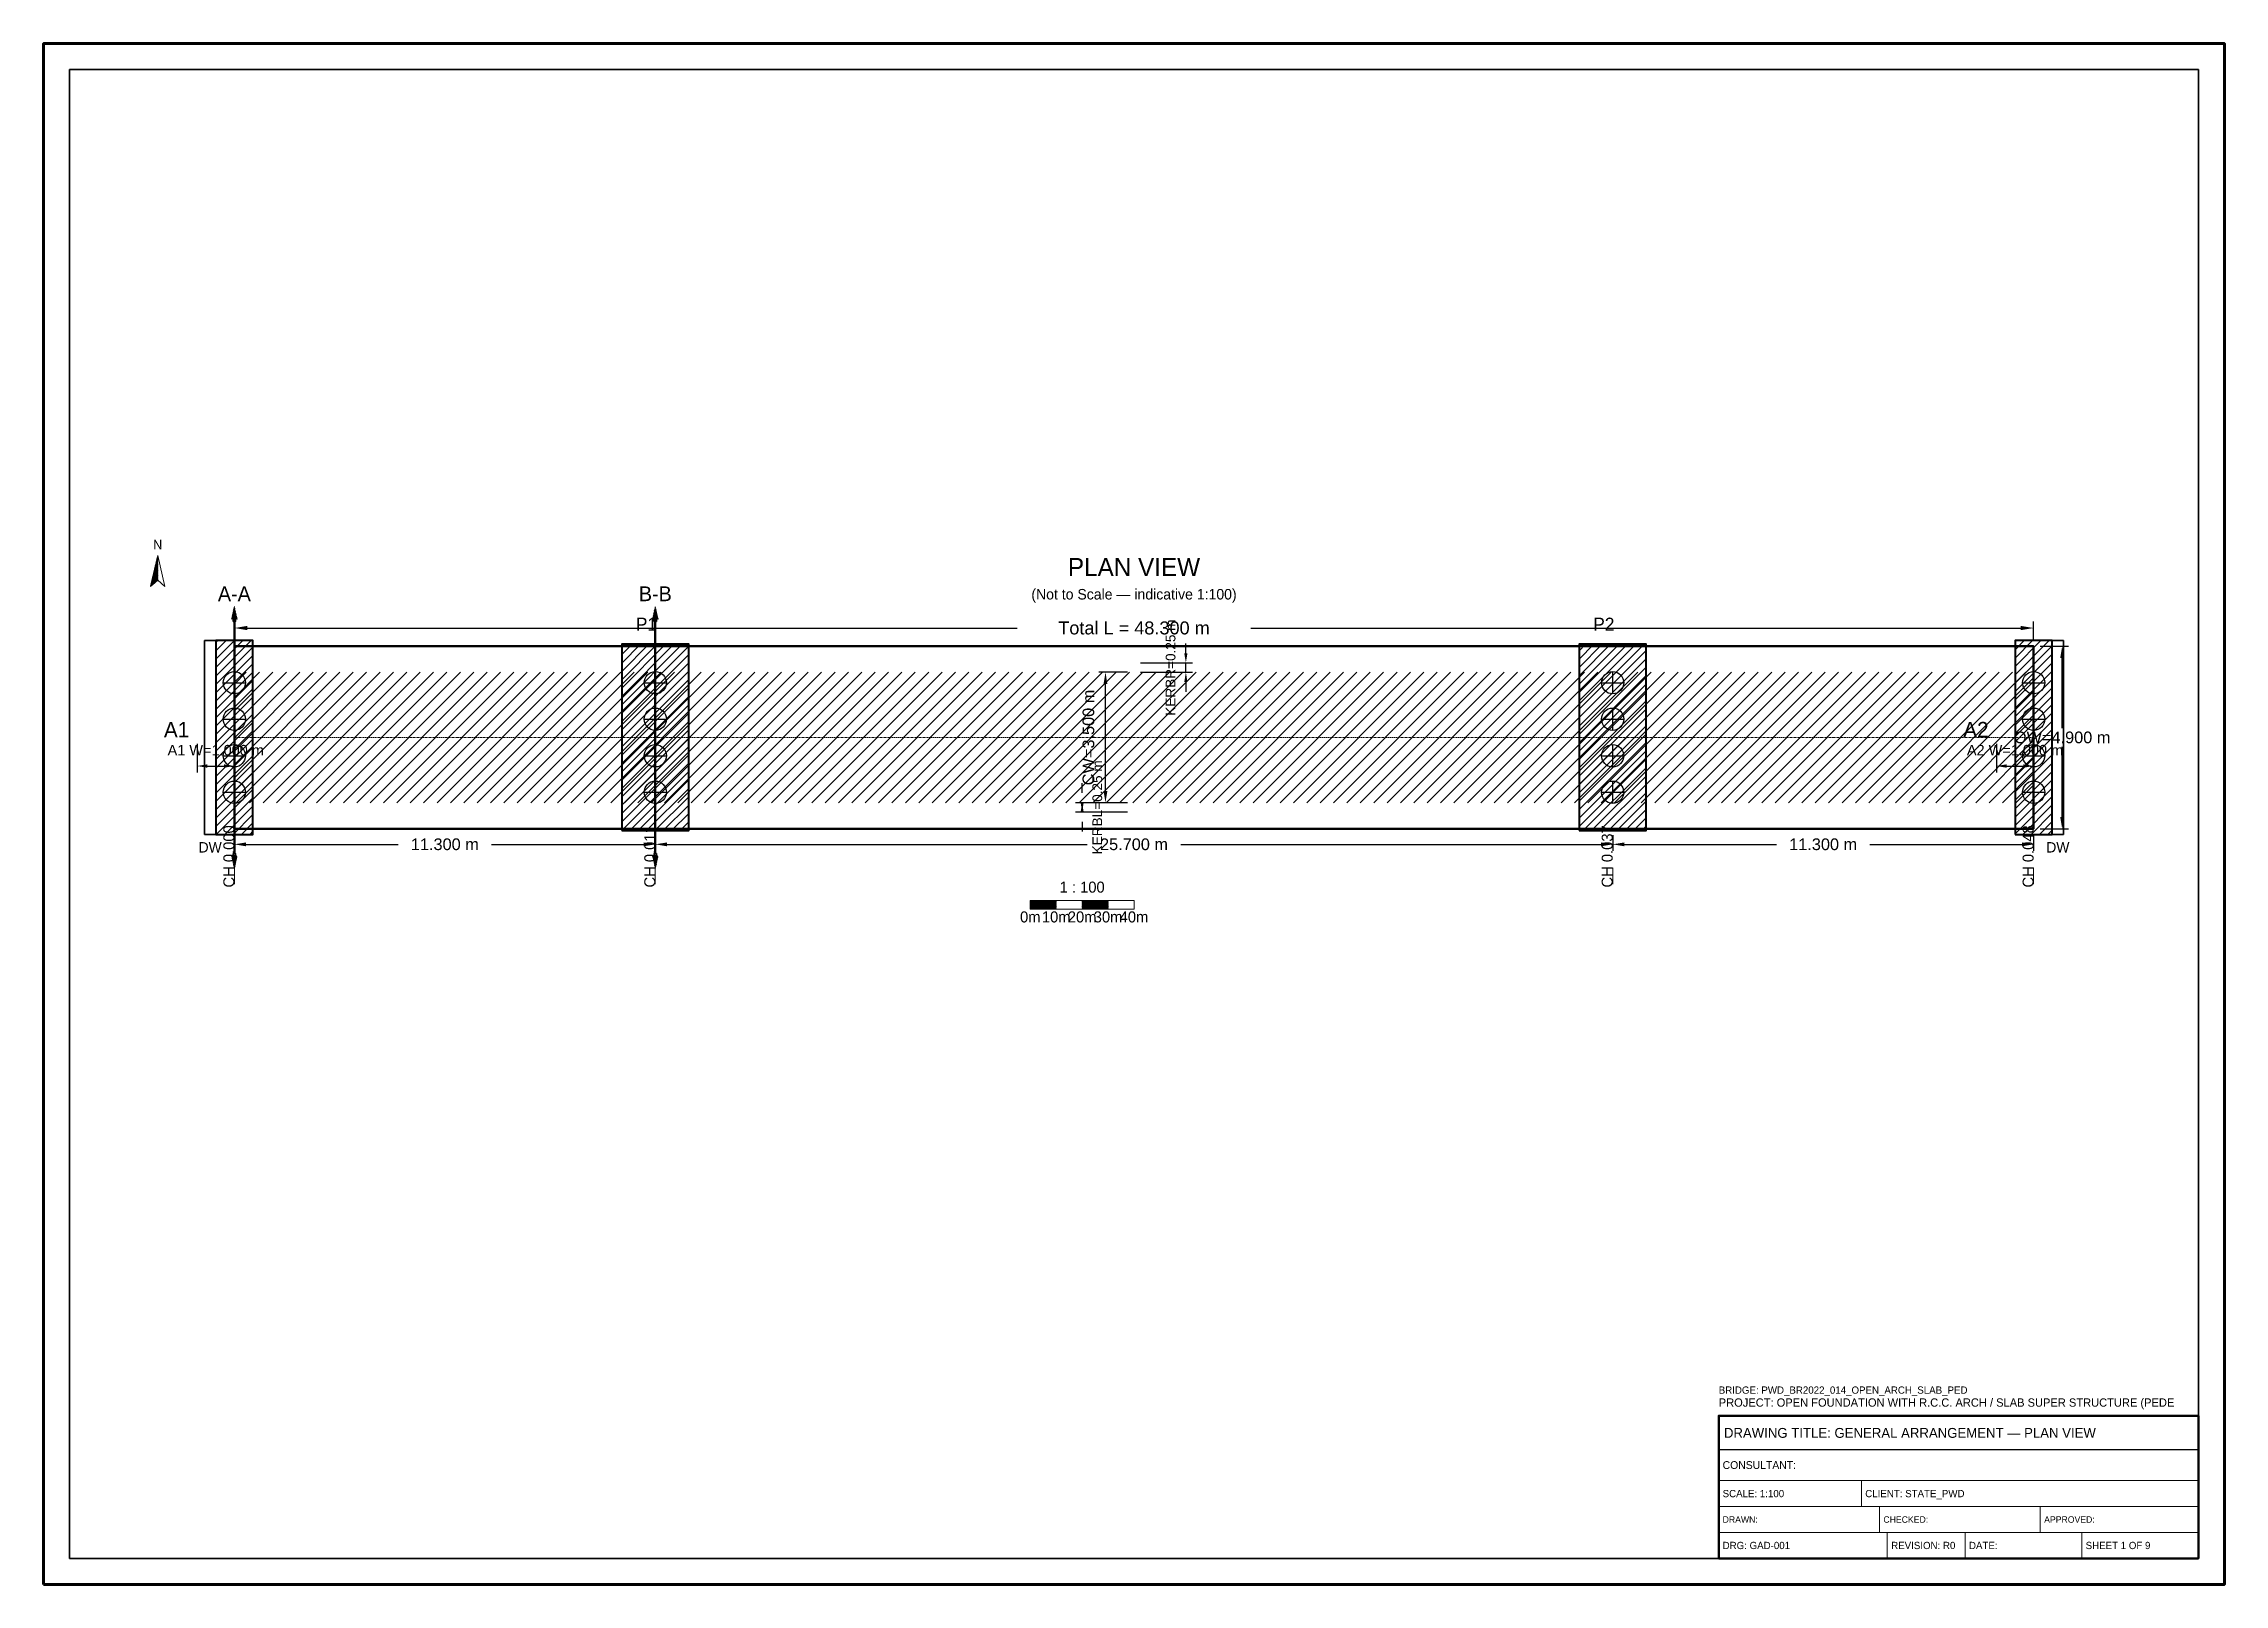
# Model space of a CAD drawing. Header units: metres. Extents: x 0 to 841, y 0 to 594.
import ezdxf
from ezdxf.enums import TextEntityAlignment as Align

# ---------------------------------------------------------------- set-up
doc = ezdxf.new("R2010")
doc.units = ezdxf.units.M
doc.linetypes.add('CENTER', pattern=[1.5, 0.75, -0.25, 0.25, -0.25])
doc.linetypes.add('DASHED', pattern=[0.5, 0.375, -0.125])
for name, color, linetype, lineweight in [('BORDER-INNER', 7, 'Continuous', 35), ('BORDER-OUTER', 7, 'Continuous', 70), ('CIVIL-CHAINAGE', 7, 'Continuous', 18), ('DIM-CHAINAGE', 3, 'Continuous', 18), ('DIM-LINEAR', 3, 'Continuous', 18), ('STRUC-CENTRE', 6, 'CENTER', 18), ('STRUC-HATCHING', 8, 'Continuous', 18), ('STRUC-OUTLINE', 1, 'Continuous', 50), ('STRUC-SECTION', 2, 'Continuous', 35), ('SUB-ABUT', 3, 'Continuous', 35), ('SUB-BEARING', 5, 'Continuous', 25), ('SUB-DIRT-WALL', 3, 'Continuous', 35), ('SUB-PIER', 2, 'Continuous', 35), ('SUPER-DECK', 2, 'Continuous', 50), ('SYM-NORTHARROW', 7, 'Continuous', 18), ('SYM-SCALE', 7, 'Continuous', 13), ('TEXT-GENERAL', 7, 'Continuous', 18), ('TEXT-HEADER', 7, 'Continuous', 25), ('TEXT-SPEC', 7, 'Continuous', 13), ('TEXT-TITLE', 7, 'Continuous', 25), ('TITLEBLK-BOX', 7, 'Continuous', 50), ('TITLEBLK-TEXT', 7, 'Continuous', 18)]:
    doc.layers.add(name, color=color, linetype=linetype, lineweight=lineweight)
doc.styles.add('BRIDGE_STD', font='Arial.ttf')
doc.dimstyles.new('pmb100', dxfattribs={"dimtxt": 2.5, "dimasz": 0.9375, "dimexe": 2.5, "dimexo": 2.5, "dimtad": 0, "dimtih": 1, "dimdec": 0, "dimtxsty": 'BRIDGE_STD', "dimcen": 2.5, "dimazin": 3, "dimtfac": 1, "dimtmove": 0, "dimatfit": 3})

msp = doc.modelspace()

# ---------------------------------------------------------------- hatches: boundary and pattern name
at = {"layer": 'STRUC-HATCHING'}
h = msp.add_hatch(dxfattribs=at)
h.set_pattern_fill('ANSI31', scale=1.14928)
h.paths.add_polyline_path([(73.56, 301.36), (767.44, 301.36), (767.44, 351.64), (73.56, 351.64)])
at = {"layer": 'STRUC-SECTION'}
h = msp.add_hatch(dxfattribs=at)
h.set_pattern_fill('SOLID')
h.paths.add_polyline_path([(72.51, 372.15), (74.61, 372.15), (73.56, 376.95)])
h = msp.add_hatch(dxfattribs=at)
h.set_pattern_fill('SOLID')
h.paths.add_polyline_path([(234.85, 372.15), (236.95, 372.15), (235.9, 376.95)])
h = msp.add_hatch(dxfattribs=at)
h.set_pattern_fill('SOLID')
h.paths.add_polyline_path([(72.51, 280.85), (74.61, 280.85), (73.56, 276.05)])
h = msp.add_hatch(dxfattribs=at)
h.set_pattern_fill('SOLID')
h.paths.add_polyline_path([(234.85, 280.85), (236.95, 280.85), (235.9, 276.05)])
at = {"layer": 'SUB-ABUT'}
h = msp.add_hatch(dxfattribs=at)
h.set_pattern_fill('ANSI31', scale=0.7183)
h.paths.add_polyline_path([(66.38, 289.15), (80.74, 289.15), (80.74, 363.85), (66.38, 363.85)])
h = msp.add_hatch(dxfattribs=at)
h.set_pattern_fill('ANSI31', scale=0.7183)
h.paths.add_polyline_path([(760.26, 289.15), (774.62, 289.15), (774.62, 363.85), (760.26, 363.85)])
at = {"layer": 'SUB-PIER'}
h = msp.add_hatch(dxfattribs=at)
h.set_pattern_fill('ANSI31', scale=0.7183)
h.paths.add_polyline_path([(222.97, 290.58), (248.83, 290.58), (248.83, 362.42), (222.97, 362.42)])
h = msp.add_hatch(dxfattribs=at)
h.set_pattern_fill('ANSI31', scale=0.7183)
h.paths.add_polyline_path([(592.17, 290.58), (618.03, 290.58), (618.03, 362.42), (592.17, 362.42)])
at = {"layer": 'SYM-NORTHARROW'}
h = msp.add_hatch(dxfattribs=at)
h.set_pattern_fill('SOLID')
h.paths.add_polyline_path([(44, 396.7), (41.2, 384.7), (44, 387.1)])
at = {"layer": 'SYM-SCALE'}
h = msp.add_hatch(dxfattribs=at)
h.set_pattern_fill('SOLID')
h.paths.add_polyline_path([(380.5, 260.3), (390.5, 260.3), (390.5, 263.7), (380.5, 263.7)])
h = msp.add_hatch(dxfattribs=at)
h.set_pattern_fill('SOLID')
h.paths.add_polyline_path([(400.5, 260.3), (410.5, 260.3), (410.5, 263.7), (400.5, 263.7)])

# ---------------------------------------------------------------- linework, layer by layer
at = {"layer": 'BORDER-INNER'}
msp.add_lwpolyline([(10, 10), (831, 10), (831, 584), (10, 584), (10, 10)], dxfattribs=at)
at = {"layer": 'BORDER-OUTER'}
msp.add_lwpolyline([(0, 0), (841, 0), (841, 594), (0, 594), (0, 0)], dxfattribs=at)
at = {"layer": 'CIVIL-CHAINAGE'}
for p, q in [((73.56, 276.3), (73.56, 269.93)), ((235.9, 276.3), (235.9, 269.93)), ((605.1, 276.3), (605.1, 269.93)), ((767.44, 276.3), (767.44, 269.93))]:
    msp.add_line(p, q, dxfattribs=at)
at = {"layer": 'STRUC-CENTRE'}
msp.add_line((73.56, 326.5), (767.44, 326.5), dxfattribs=at)
at = {"layer": 'STRUC-OUTLINE', "lineweight": 50}
msp.add_lwpolyline([(73.56, 291.3), (73.56, 361.7), (767.44, 361.7), (767.44, 291.3), (73.56, 291.3)], dxfattribs=at)
at = {"layer": 'STRUC-SECTION', "color": 1, "linetype": 'DASHED', "lineweight": 50}
for p, q in [((73.56, 371.7), (73.56, 281.3)), ((235.9, 371.7), (235.9, 281.3))]:
    msp.add_line(p, q, dxfattribs=at)
at = {"layer": 'STRUC-SECTION', "color": 1}
for points in [[(73.11, 371.25), (74.01, 371.25), (74.01, 372.15), (73.11, 372.15), (73.11, 371.25)], [(235.45, 371.25), (236.35, 371.25), (236.35, 372.15), (235.45, 372.15), (235.45, 371.25)], [(73.11, 280.85), (74.01, 280.85), (74.01, 281.75), (73.11, 281.75), (73.11, 280.85)], [(235.45, 280.85), (236.35, 280.85), (236.35, 281.75), (235.45, 281.75), (235.45, 280.85)]]:
    msp.add_lwpolyline(points, dxfattribs=at)
at = {"layer": 'SUB-ABUT', "lineweight": 40}
for points in [[(66.38, 289.15), (80.74, 289.15), (80.74, 363.85), (66.38, 363.85), (66.38, 289.15)], [(760.26, 289.15), (774.62, 289.15), (774.62, 363.85), (760.26, 363.85), (760.26, 289.15)]]:
    msp.add_lwpolyline(points, dxfattribs=at)
at = {"layer": 'SUB-BEARING'}
for p, q in [((69.25, 347.62), (77.87, 347.62)), ((73.56, 343.31), (73.56, 351.93)), ((231.59, 347.62), (240.21, 347.62)), ((235.9, 343.31), (235.9, 351.93)), ((600.79, 347.62), (609.41, 347.62)), ((605.1, 343.31), (605.1, 351.93)), ((763.13, 347.62), (771.75, 347.62)), ((767.44, 343.31), (767.44, 351.93)), ((73.56, 329.23), (73.56, 337.85)), ((235.9, 329.23), (235.9, 337.85)), ((605.1, 329.23), (605.1, 337.85)), ((767.44, 329.23), (767.44, 337.85)), ((69.25, 333.54), (77.87, 333.54)), ((231.59, 333.54), (240.21, 333.54)), ((600.79, 333.54), (609.41, 333.54)), ((763.13, 333.54), (771.75, 333.54)), ((73.56, 315.15), (73.56, 323.77)), ((235.9, 315.15), (235.9, 323.77)), ((605.1, 315.15), (605.1, 323.77)), ((767.44, 315.15), (767.44, 323.77)), ((69.25, 319.46), (77.87, 319.46)), ((231.59, 319.46), (240.21, 319.46)), ((600.79, 319.46), (609.41, 319.46)), ((763.13, 319.46), (771.75, 319.46)), ((69.25, 305.38), (77.87, 305.38)), ((73.56, 301.07), (73.56, 309.69)), ((231.59, 305.38), (240.21, 305.38)), ((235.9, 301.07), (235.9, 309.69)), ((600.79, 305.38), (609.41, 305.38)), ((605.1, 301.07), (605.1, 309.69)), ((763.13, 305.38), (771.75, 305.38)), ((767.44, 301.07), (767.44, 309.69))]:
    msp.add_line(p, q, dxfattribs=at)
for centre in [(73.56, 347.62), (235.9, 347.62), (605.1, 347.62), (767.44, 347.62), (73.56, 333.54), (235.9, 333.54), (605.1, 333.54), (767.44, 333.54), (73.56, 319.46), (235.9, 319.46), (605.1, 319.46), (767.44, 319.46), (73.56, 305.38), (235.9, 305.38), (605.1, 305.38), (767.44, 305.38)]:
    msp.add_circle(centre, 4.31, dxfattribs=at)
at = {"layer": 'SUB-DIRT-WALL', "lineweight": 35}
for points in [[(62.07, 289.15), (66.38, 289.15), (66.38, 363.85), (62.07, 363.85), (62.07, 289.15)], [(774.62, 289.15), (778.93, 289.15), (778.93, 363.85), (774.62, 363.85), (774.62, 289.15)]]:
    msp.add_lwpolyline(points, dxfattribs=at)
at = {"layer": 'SUB-PIER', "lineweight": 40}
for points in [[(222.97, 290.58), (248.83, 290.58), (248.83, 362.42), (222.97, 362.42), (222.97, 290.58)], [(592.17, 290.58), (618.03, 290.58), (618.03, 362.42), (592.17, 362.42), (592.17, 290.58)]]:
    msp.add_lwpolyline(points, dxfattribs=at)
at = {"layer": 'SUPER-DECK', "lineweight": 30}
msp.add_lwpolyline([(73.56, 291.3), (73.56, 361.7), (767.44, 361.7), (767.44, 291.3), (73.56, 291.3)], dxfattribs=at)
at = {"layer": 'SYM-NORTHARROW'}
msp.add_lwpolyline([(44, 396.7), (41.2, 384.7), (44, 387.1), (46.8, 384.7), (44, 396.7)], dxfattribs=at)
at = {"layer": 'SYM-SCALE'}
msp.add_lwpolyline([(380.5, 260.3), (420.5, 260.3), (420.5, 263.7), (380.5, 263.7), (380.5, 260.3)], dxfattribs=at)
at = {"layer": 'TITLEBLK-BOX', "lineweight": 50}
msp.add_lwpolyline([(646, 10), (831, 10), (831, 65), (646, 65), (646, 10)], dxfattribs=at)
at = {"layer": 'TITLEBLK-BOX', "lineweight": 30}
msp.add_lwpolyline([(646, 52), (831, 52), (831, 65), (646, 65), (646, 52)], dxfattribs=at)
at = {"layer": 'TITLEBLK-BOX', "lineweight": 18}
for points in [[(646, 40), (831, 40), (831, 52), (646, 52), (646, 40)], [(646, 30), (701, 30), (701, 40), (646, 40), (646, 30)], [(701, 30), (831, 30), (831, 40), (701, 40), (701, 30)], [(646, 20), (708, 20), (708, 30), (646, 30), (646, 20)], [(708, 20), (770, 20), (770, 30), (708, 30), (708, 20)], [(770, 20), (831, 20), (831, 30), (770, 30), (770, 20)], [(646, 10), (711, 10), (711, 20), (646, 20), (646, 10)], [(711, 10), (741, 10), (741, 20), (711, 20), (711, 10)], [(741, 10), (786, 10), (786, 20), (741, 20), (741, 10)], [(786, 10), (831, 10), (831, 20), (786, 20), (786, 10)]]:
    msp.add_lwpolyline(points, dxfattribs=at)

# ---------------------------------------------------------------- texts
at = {"layer": 'DIM-CHAINAGE'}
for s, p in [('CH 0.000', (73.56, 268.65)), ('CH 0.011', (235.9, 268.65)), ('CH 0.037', (605.1, 268.65)), ('CH 0.048', (767.44, 268.65))]:
    msp.add_text(s, height=4.25, rotation=90, dxfattribs=at).set_placement(p)
at = {"layer": 'SYM-NORTHARROW'}
msp.add_text('N', height=3.6, dxfattribs=at).set_placement((44, 399.1), align=Align.CENTER)
at = {"layer": 'TEXT-GENERAL'}
for s, height, p in [('P1', 5, (228.4, 367.7)), ('P2', 5, (597.6, 367.7)), ('A1', 6, (46.38, 326.5)), ('A2', 6, (740.26, 326.5))]:
    msp.add_text(s, height=height, dxfattribs=at).set_placement(p)
for s, p in [('1 : 100', (400.5, 266.68)), ('0m', (380.5, 255.2)), ('10m', (390.5, 255.2)), ('20m', (400.5, 255.2)), ('30m', (410.5, 255.2)), ('40m', (420.5, 255.2))]:
    msp.add_text(s, height=4.25, dxfattribs=at).set_placement(p, align=Align.CENTER)
at = {"layer": 'TEXT-HEADER'}
msp.add_text('PLAN VIEW', height=7, dxfattribs=at).set_placement((420.5, 388.7), align=Align.CENTER)
at = {"layer": 'TEXT-HEADER', "color": 1}
for s, p in [('A-A', (73.56, 379.05)), ('B-B', (235.9, 379.05))]:
    msp.add_text(s, height=5.7, dxfattribs=at).set_placement(p, align=Align.CENTER)
at = {"layer": 'TEXT-SPEC', "color": 8}
msp.add_text('(Not to Scale — indicative 1:100)', height=4.05, dxfattribs=at).set_placement((420.5, 379.7), align=Align.CENTER)
at = {"layer": 'TEXT-SPEC'}
for p in [(64.22, 282.15), (776.78, 282.15)]:
    msp.add_text('DW', height=4, dxfattribs=at).set_placement(p, align=Align.CENTER)
at = {"layer": 'TEXT-TITLE'}
for s, height, p in [('PROJECT: OPEN FOUNDATION WITH R.C.C. ARCH / SLAB SUPER STRUCTURE (PEDE', 3.2, (646, 68.5)), ('DRAWING TITLE: GENERAL ARRANGEMENT — PLAN VIEW', 3.8, (648, 56.5))]:
    msp.add_text(s, height=height, dxfattribs=at).set_placement(p)
at = {"layer": 'TITLEBLK-TEXT'}
for s, height, p in [('BRIDGE: PWD_BR2022_014_OPEN_ARCH_SLAB_PED', 2.8, (646, 73.5)), ('CONSULTANT: ', 3, (647.5, 44.5)), ('SCALE: 1:100', 2.8, (647.5, 33.6)), ('CLIENT: STATE_PWD', 2.8, (702.5, 33.6)), ('DRAWN: ', 2.5, (647.5, 23.75)), ('CHECKED: ', 2.5, (709.5, 23.75)), ('APPROVED: ', 2.5, (771.5, 23.75)), ('DRG: GAD-001', 2.8, (647.5, 13.6)), ('REVISION: R0', 2.8, (712.5, 13.6)), ('DATE: ', 2.8, (742.5, 13.6)), ('SHEET 1 OF 9', 2.8, (787.5, 13.6))]:
    msp.add_text(s, height=height, dxfattribs=at).set_placement(p)

# ---------------------------------------------------------------- dimensions: what is measured, and where the dimension line sits
at = {"layer": 'DIM-LINEAR'}
for base, p1, p2, text, override in [((73.56, 368.7), (73.56, 361.7), (767.44, 361.7), 'Total L = 48.300 m', {"dimtxt": 5, "dimasz": 5, "dimgap": 2, "dimclrt": 3}), ((59.19, 315.5), (59.19, 326.5), (73.56, 326.5), 'A1 W=1.000 m', {"dimtxt": 4, "dimasz": 4, "dimgap": 1.6, "dimclrt": 3}), ((753.07, 315.5), (753.07, 326.5), (767.44, 326.5), 'A2 W=1.000 m', {"dimtxt": 4, "dimasz": 4, "dimgap": 1.6, "dimclrt": 3}), ((73.56, 285.3), (73.56, 291.3), (235.9, 291.3), '11.300 m', {"dimtxt": 4.5, "dimasz": 4.5, "dimgap": 1.8, "dimclrt": 3}), ((235.9, 285.3), (235.9, 291.3), (605.1, 291.3), '25.700 m', {"dimtxt": 4.5, "dimasz": 4.5, "dimgap": 1.8, "dimclrt": 3}), ((605.1, 285.3), (605.1, 291.3), (767.44, 291.3), '11.300 m', {"dimtxt": 4.5, "dimasz": 4.5, "dimgap": 1.8, "dimclrt": 3})]:
    msp.add_linear_dim(base=base, p1=p1, p2=p2, text=text, dimstyle='pmb100', override=override, dxfattribs=at).render()
for base, p1, p2, text, override in [((440.5, 351.64), (420.5, 351.64), (420.5, 355.23), 'KERBR=0.25 m', {"dimtxt": 3.75, "dimasz": 3.75, "dimgap": 1.5, "dimclrt": 3}), ((778.44, 291.3), (767.44, 291.3), (767.44, 361.7), 'OW=4.900 m', {"dimtxt": 4.5, "dimasz": 4.5, "dimgap": 1.8, "dimclrt": 3}), ((409.5, 301.36), (420.5, 301.36), (420.5, 351.64), 'CW=3.500 m', {"dimtxt": 4.5, "dimasz": 4.5, "dimgap": 1.8, "dimclrt": 3}), ((400.5, 301.36), (420.5, 301.36), (420.5, 297.77), 'KERBL=0.25 m', {"dimtxt": 3.75, "dimasz": 3.75, "dimgap": 1.5, "dimclrt": 3})]:
    msp.add_linear_dim(base=base, p1=p1, p2=p2, angle=90, text=text, dimstyle='pmb100', override=override, dxfattribs=at).render()

doc.saveas('drawing.dxf')
